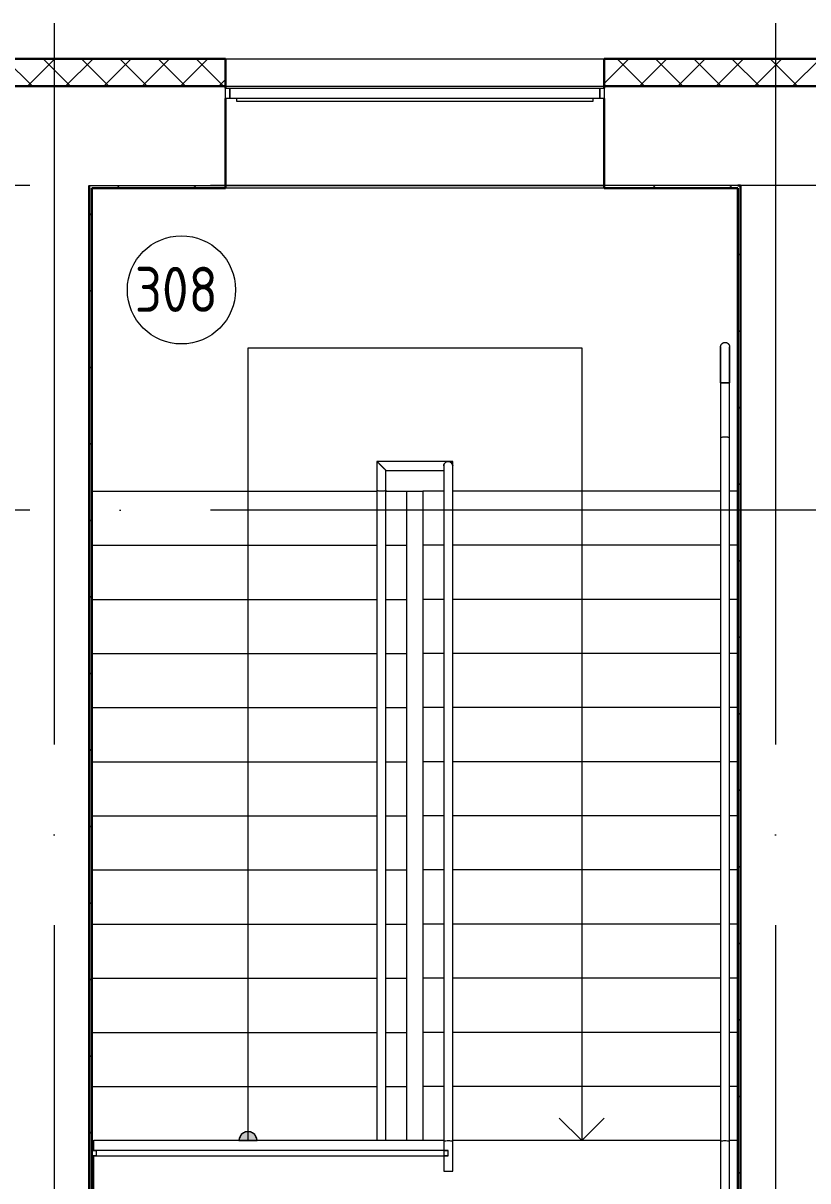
# Model space of a CAD drawing. Header units: millimetres. Extents: x -1073752 to 1436911, y -1379358 to 94781.
# Drawn here: x -1037675 to -1033325, y -1119906 to -1113488 of the extents above; entities that cross this region are included whole.
import ezdxf

# ---------------------------------------------------------------- set-up
doc = ezdxf.new("R2010")
doc.units = ezdxf.units.MM
doc.linetypes.add('ADSK_Линия сетки', pattern=[25, 20, -2.5, 0, -2.5])
for name, color, linetype, lineweight in [('Лестницы', 7, 'Continuous', 9), ('Марки помещений', 7, 'Continuous', 20), ('Ограждение', 252, 'Continuous', 9), ('Окна', 7, 'Continuous', 9), ('Оси', 252, 'Continuous', 9), ('Перекрытие', 252, 'Continuous', 18), ('Стены внутренние', 7, 'Continuous', 18), ('Стены наружные', 7, 'Continuous', 18), ('Стены штриховка', 7, 'Continuous', 9), ('Стрелки вверх', 7, 'Continuous', 18)]:
    doc.layers.add(name, color=color, linetype=linetype, lineweight=lineweight)
doc.styles.add('GOST Common_2', font='', dxfattribs={"width": 0.9, "height": 250})
doc.styles.get('GOST Common_2').set_extended_font_data('GOST type B')

# ---------------------------------------------------------------- blocks, each defined once
blk = doc.blocks.new('3 этаж')
at = {"layer": 'Стрелки вверх', "true_color": 0x636466}
h = blk.add_hatch(color=251, dxfattribs=at)
edge = h.paths.add_edge_path()
edge.add_arc((265220.8, -6458.4), 50, 359.83086, 540.16914)
edge.add_line((265170.8, -6458.6), (265220.8, -6458.4))
edge.add_line((265220.8, -6458.4), (265270.8, -6458.6))
blk.add_hatch(color=251, dxfattribs=at).paths.add_polyline_path([(265269.2, -6458.4), (265270.3, -6451.3), (265258.6, -6425.7), (265234.9, -6410.5), (265206.7, -6410.5), (265183, -6425.7), (265171.3, -6451.3), (265172.3, -6458.4)])
at = {"layer": 'Лестницы', "color": 251, "true_color": 0x636466}
for p, q in [((264355.8, -2858.4), (265935.8, -2858.4)), ((264355.8, -2858.4), (265935.8, -2858.4)), ((265985.8, -2858.4), (266100.8, -2858.4)), ((265985.8, -2858.4), (266100.8, -2858.4)), ((266100.8, -2858.4), (266190.8, -2858.4)), ((266100.8, -3158.4), (266100.8, -2858.4)), ((266305.8, -2858.4), (266190.8, -2858.4)), ((266190.8, -2858.4), (266190.8, -3158.4)), ((266305.8, -2858.4), (266190.8, -2858.4)), ((267840.8, -2858.4), (266355.8, -2858.4)), ((267840.8, -2858.4), (266355.8, -2858.4)), ((267935.8, -2858.4), (267890.8, -2858.4)), ((267935.8, -2858.4), (267890.8, -2858.4)), ((264355.8, -3158.4), (265935.9, -3158.4)), ((264355.8, -3158.4), (265935.9, -3158.4)), ((265985.7, -3158.4), (266100.8, -3158.4)), ((265985.7, -3158.4), (266100.8, -3158.4)), ((266100.8, -3458.4), (266100.8, -3158.4)), ((266190.8, -3158.4), (266190.8, -3458.4)), ((266305.8, -3158.4), (266190.8, -3158.4)), ((266305.8, -3158.4), (266190.8, -3158.4)), ((267840.8, -3158.4), (266355.8, -3158.4)), ((267840.8, -3158.4), (266355.8, -3158.4)), ((267935.8, -3158.4), (267890.8, -3158.4)), ((267935.8, -3158.4), (267890.8, -3158.4)), ((264355.8, -3458.4), (265935.9, -3458.4)), ((264355.8, -3458.4), (265935.9, -3458.4)), ((265985.6, -3458.4), (266100.8, -3458.4)), ((265985.6, -3458.4), (266100.8, -3458.4)), ((266100.8, -3758.4), (266100.8, -3458.4)), ((266190.8, -3458.4), (266190.8, -3758.4)), ((266305.8, -3458.4), (266190.8, -3458.4)), ((266305.8, -3458.4), (266190.8, -3458.4)), ((267840.8, -3458.4), (266355.8, -3458.4)), ((267840.8, -3458.4), (266355.8, -3458.4)), ((267935.8, -3458.4), (267890.8, -3458.4)), ((267935.8, -3458.4), (267890.8, -3458.4)), ((264355.8, -3758.4), (265936, -3758.4)), ((264355.8, -3758.4), (265936, -3758.4)), ((265985.6, -3758.4), (266100.8, -3758.4)), ((265985.6, -3758.4), (266100.8, -3758.4)), ((266100.8, -4058.4), (266100.8, -3758.4)), ((266190.8, -3758.4), (266190.8, -4058.4)), ((266305.8, -3758.4), (266190.8, -3758.4)), ((266305.8, -3758.4), (266190.8, -3758.4)), ((267840.8, -3758.4), (266355.8, -3758.4)), ((267840.8, -3758.4), (266355.8, -3758.4)), ((267935.8, -3758.4), (267890.8, -3758.4)), ((267935.8, -3758.4), (267890.8, -3758.4)), ((264355.8, -4058.4), (265935.8, -4058.4)), ((264355.8, -4058.4), (265935.8, -4058.4)), ((265985.8, -4058.4), (266100.8, -4058.4)), ((265985.8, -4058.4), (266100.8, -4058.4)), ((266100.8, -4358.4), (266100.8, -4058.4)), ((266190.8, -4058.4), (266190.8, -4358.4)), ((266305.8, -4058.4), (266190.8, -4058.4)), ((266305.8, -4058.4), (266190.8, -4058.4)), ((267840.8, -4058.4), (266355.8, -4058.4)), ((267840.8, -4058.4), (266355.8, -4058.4)), ((267935.8, -4058.4), (267890.8, -4058.4)), ((267935.8, -4058.4), (267890.8, -4058.4)), ((264355.8, -4358.4), (265935.8, -4358.4)), ((264355.8, -4358.4), (265935.8, -4358.4)), ((265985.8, -4358.4), (266100.8, -4358.4)), ((265985.8, -4358.4), (266100.8, -4358.4)), ((266100.8, -4658.4), (266100.8, -4358.4)), ((266190.8, -4358.4), (266190.8, -4658.4)), ((266305.8, -4358.4), (266190.8, -4358.4)), ((266305.8, -4358.4), (266190.8, -4358.4)), ((267840.8, -4358.4), (266355.8, -4358.4)), ((267840.8, -4358.4), (266355.8, -4358.4)), ((267935.8, -4358.4), (267890.8, -4358.4)), ((267935.8, -4358.4), (267890.8, -4358.4)), ((264355.8, -4658.4), (265935.8, -4658.4)), ((264355.8, -4658.4), (265935.8, -4658.4)), ((265985.8, -4658.4), (266100.8, -4658.4)), ((265985.8, -4658.4), (266100.8, -4658.4)), ((266100.8, -4958.4), (266100.8, -4658.4)), ((266190.8, -4658.4), (266190.8, -4958.4)), ((266305.8, -4658.4), (266190.8, -4658.4)), ((266305.8, -4658.4), (266190.8, -4658.4)), ((267840.8, -4658.4), (266355.8, -4658.4)), ((267840.8, -4658.4), (266355.8, -4658.4)), ((267935.8, -4658.4), (267890.8, -4658.4)), ((267935.8, -4658.4), (267890.8, -4658.4)), ((264355.8, -4958.4), (265935.8, -4958.4)), ((264355.8, -4958.4), (265935.8, -4958.4)), ((265985.8, -4958.4), (266100.8, -4958.4)), ((265985.8, -4958.4), (266100.8, -4958.4)), ((266100.8, -5258.4), (266100.8, -4958.4)), ((266190.8, -4958.4), (266190.8, -5258.4)), ((266305.8, -4958.4), (266190.8, -4958.4)), ((266305.8, -4958.4), (266190.8, -4958.4)), ((267840.8, -4958.4), (266355.8, -4958.4)), ((267840.8, -4958.4), (266355.8, -4958.4)), ((267935.8, -4958.4), (267890.8, -4958.4)), ((267935.8, -4958.4), (267890.8, -4958.4)), ((264355.8, -5258.4), (265935.8, -5258.4)), ((264355.8, -5258.4), (265935.8, -5258.4)), ((265985.8, -5258.4), (266100.8, -5258.4)), ((265985.8, -5258.4), (266100.8, -5258.4)), ((266100.8, -5558.4), (266100.8, -5258.4)), ((266190.8, -5258.4), (266190.8, -5558.4)), ((266305.8, -5258.4), (266190.8, -5258.4)), ((266305.8, -5258.4), (266190.8, -5258.4)), ((267840.8, -5258.4), (266355.8, -5258.4)), ((267840.8, -5258.4), (266355.8, -5258.4)), ((267935.8, -5258.4), (267890.8, -5258.4)), ((267935.8, -5258.4), (267890.8, -5258.4)), ((264355.8, -5558.4), (265935.8, -5558.4)), ((264355.8, -5558.4), (265935.8, -5558.4)), ((265985.8, -5558.4), (266100.8, -5558.4)), ((265985.8, -5558.4), (266100.8, -5558.4)), ((266100.8, -5858.4), (266100.8, -5558.4)), ((266190.8, -5558.4), (266190.8, -5858.4)), ((266305.8, -5558.4), (266190.8, -5558.4)), ((266305.8, -5558.4), (266190.8, -5558.4)), ((267841, -5558.4), (266355.8, -5558.4)), ((267841, -5558.4), (266355.8, -5558.4)), ((267935.8, -5558.4), (267890.6, -5558.4)), ((267935.8, -5558.4), (267890.6, -5558.4)), ((264355.8, -5858.4), (265935.8, -5858.4)), ((264355.8, -5858.4), (265935.8, -5858.4)), ((265985.8, -5858.4), (266100.8, -5858.4)), ((265985.8, -5858.4), (266100.8, -5858.4)), ((266100.8, -6158.4), (266100.8, -5858.4)), ((266190.8, -5858.4), (266190.8, -6158.4)), ((266305.8, -5858.4), (266190.8, -5858.4)), ((266305.8, -5858.4), (266190.8, -5858.4)), ((267840.9, -5858.4), (266355.8, -5858.4)), ((267840.9, -5858.4), (266355.8, -5858.4)), ((267935.8, -5858.4), (267890.6, -5858.4)), ((267935.8, -5858.4), (267890.6, -5858.4)), ((264355.8, -6158.4), (265935.8, -6158.4)), ((264355.8, -6158.4), (265935.8, -6158.4)), ((265985.8, -6158.4), (266100.8, -6158.4)), ((265985.8, -6158.4), (266100.8, -6158.4)), ((266100.8, -6458.4), (266100.8, -6158.4)), ((266190.8, -6158.4), (266190.8, -6458.4)), ((266305.8, -6158.4), (266190.8, -6158.4)), ((266305.8, -6158.4), (266190.8, -6158.4)), ((267840.8, -6158.4), (266355.8, -6158.4)), ((267840.8, -6158.4), (266355.8, -6158.4)), ((267935.8, -6158.4), (267890.7, -6158.4)), ((267935.8, -6158.4), (267890.7, -6158.4)), ((266190.8, -6458.4), (264365.8, -6458.4)), ((266305.8, -6458.4), (266190.8, -6458.4)), ((266305.8, -6458.4), (266190.8, -6458.4)), ((267840.8, -6458.4), (266355.8, -6458.4)), ((267840.8, -6458.4), (266355.8, -6458.4)), ((267935.8, -6458.4), (267890.8, -6458.4)), ((267935.8, -6458.4), (267890.8, -6458.4))]:
    blk.add_line(p, q, dxfattribs=at)
at = {"layer": 'Марки помещений', "color": 251, "true_color": 0x636466}
blk.add_circle((264851.9, -1742.1), 300, dxfattribs=at)
at = {"layer": 'Ограждение', "color": 251, "true_color": 0x636466}
for p, q in [((267841.1, -2054.5), (267841.3, -2053.5)), ((267841.3, -2053.5), (267841.5, -2052.5)), ((267841.5, -2052.5), (267841.8, -2051.5)), ((267841.8, -2051.5), (267842, -2050.6)), ((267842, -2050.6), (267842.4, -2049.6)), ((267842.4, -2049.6), (267842.8, -2048.7)), ((267842.8, -2048.7), (267843.2, -2047.8)), ((267843.2, -2047.8), (267843.6, -2046.9)), ((267843.6, -2046.9), (267844.1, -2046)), ((267844.1, -2046), (267844.6, -2045.2)), ((267844.6, -2045.2), (267845.1, -2044.3)), ((267845.1, -2044.3), (267845.7, -2043.5)), ((267845.7, -2043.5), (267846.3, -2042.7)), ((267846.3, -2042.7), (267847, -2042)), ((267847, -2042), (267847.7, -2041.2)), ((267847.7, -2041.2), (267848.4, -2040.5)), ((267848.4, -2040.5), (267849.1, -2039.8)), ((267849.1, -2039.8), (267849.9, -2039.2)), ((267849.9, -2039.2), (267850.6, -2038.6)), ((267850.6, -2038.6), (267851.4, -2038)), ((267851.4, -2038), (267852.3, -2037.4)), ((267852.3, -2037.4), (267853.1, -2036.9)), ((267853.1, -2036.9), (267854, -2036.4)), ((267854, -2036.4), (267854.9, -2035.9)), ((267854.9, -2035.9), (267855.8, -2035.5)), ((267855.8, -2035.5), (267856.7, -2035.1)), ((267856.7, -2035.1), (267857.7, -2034.8)), ((267857.7, -2034.8), (267858.6, -2034.5)), ((267858.6, -2034.5), (267859.6, -2034.2)), ((267859.6, -2034.2), (267860.5, -2034)), ((267860.5, -2034), (267861.5, -2033.8)), ((267861.5, -2033.8), (267862.5, -2033.7)), ((267862.5, -2033.7), (267863.5, -2033.5)), ((267863.5, -2033.5), (267864.5, -2033.5)), ((267864.5, -2033.5), (267865.5, -2033.4)), ((267865.5, -2033.4), (267865.8, -2033.4)), ((267865.8, -2033.4), (267866.8, -2033.5)), ((267866.8, -2033.5), (267867.8, -2033.5)), ((267867.8, -2033.5), (267868.8, -2033.6)), ((267868.8, -2033.6), (267869.8, -2033.8)), ((267869.8, -2033.8), (267870.7, -2033.9)), ((267870.7, -2033.9), (267871.7, -2034.2)), ((267871.7, -2034.2), (267872.7, -2034.4)), ((267872.7, -2034.4), (267873.6, -2034.7)), ((267873.6, -2034.7), (267874.6, -2035)), ((267874.6, -2035), (267875.5, -2035.4)), ((267875.5, -2035.4), (267876.4, -2035.8)), ((267876.4, -2035.8), (267877.3, -2036.3)), ((267877.3, -2036.3), (267878.2, -2036.7)), ((267878.2, -2036.7), (267879.1, -2037.3)), ((267879.1, -2037.3), (267879.9, -2037.8)), ((267879.9, -2037.8), (267880.7, -2038.4)), ((267880.7, -2038.4), (267881.5, -2039)), ((267881.5, -2039), (267882.3, -2039.6)), ((267882.3, -2039.6), (267883, -2040.3)), ((267883, -2040.3), (267883.7, -2041)), ((267883.7, -2041), (267884.4, -2041.8)), ((267884.4, -2041.8), (267885, -2042.5)), ((267885, -2042.5), (267885.7, -2043.3)), ((267885.7, -2043.3), (267886.3, -2044.1)), ((267886.3, -2044.1), (267886.8, -2044.9)), ((267886.8, -2044.9), (267887.3, -2045.8)), ((267887.3, -2045.8), (267887.8, -2046.7)), ((267887.8, -2046.7), (267888.3, -2047.6)), ((267888.3, -2047.6), (267888.7, -2048.5)), ((267888.7, -2048.5), (267889.1, -2049.4)), ((267889.1, -2049.4), (267889.4, -2050.3)), ((267889.4, -2050.3), (267889.7, -2051.3)), ((267889.7, -2051.3), (267890, -2052.2)), ((267890, -2052.2), (267890.2, -2053.2)), ((267890.2, -2053.2), (267890.4, -2054.2)), ((267840.8, -2057.4), (267840.9, -2056.4)), ((267840.8, -2058.4), (267840.8, -2057.4)), ((267840.8, -2058.5), (267840.8, -2058.4)), ((267840.8, -2058.4), (267840.8, -2058.6)), ((267840.8, -2058.7), (267840.8, -2058.5)), ((267840.8, -2058.6), (267840.8, -2059.1)), ((267840.8, -2059.3), (267840.8, -2058.7)), ((267840.8, -2059.1), (267840.8, -2059.9)), ((267840.8, -2060.2), (267840.8, -2059.3)), ((267840.8, -2059.9), (267840.8, -2061)), ((267840.8, -2061.4), (267840.8, -2060.2)), ((267840.8, -2061), (267840.8, -2062.4)), ((267840.8, -2062.9), (267840.8, -2061.4)), ((267840.8, -2062.4), (267840.8, -2064.2)), ((267840.8, -2064.7), (267840.8, -2062.9)), ((267840.8, -2064.2), (267840.8, -2066.2)), ((267840.8, -2066.8), (267840.8, -2064.7)), ((267840.8, -2066.2), (267840.8, -2068.6)), ((267840.8, -2069.3), (267840.8, -2066.8)), ((267840.8, -2068.6), (267840.8, -2071.3)), ((267840.8, -2072), (267840.8, -2069.3)), ((267840.8, -2071.3), (267840.8, -2074.2)), ((267840.8, -2075.1), (267840.8, -2072)), ((267840.8, -2074.2), (267840.8, -2077.5)), ((267840.8, -2078.4), (267840.8, -2075.1)), ((267840.8, -2077.5), (267840.8, -2081)), ((267840.8, -2082.1), (267840.8, -2078.4)), ((267840.8, -2081), (267840.8, -2084.9)), ((267840.8, -2086), (267840.8, -2082.1)), ((267840.8, -2084.9), (267840.8, -2089)), ((267840.8, -2090.2), (267840.8, -2086)), ((267840.8, -2089), (267840.8, -2093.4)), ((267840.8, -2094.6), (267840.8, -2090.2)), ((267840.8, -2093.4), (267840.8, -2098)), ((267840.8, -2099.3), (267840.8, -2094.6)), ((267840.8, -2098), (267840.8, -2102.9)), ((267840.8, -2104.3), (267840.8, -2099.3)), ((267840.8, -2102.9), (267840.8, -2108.1)), ((267840.8, -2109.5), (267840.8, -2104.3)), ((267840.8, -2108.1), (267840.8, -2113.5)), ((267840.8, -2115), (267840.8, -2109.5)), ((267840.8, -2113.5), (267840.8, -2119.1)), ((267840.8, -2120.7), (267840.8, -2115)), ((267840.9, -2056.4), (267841, -2055.5)), ((267841, -2055.5), (267841.1, -2054.5)), ((267890.4, -2054.2), (267890.6, -2055.2)), ((267890.6, -2055.2), (267890.7, -2056.2)), ((267890.7, -2056.2), (267890.7, -2057.2)), ((267890.7, -2057.2), (267890.8, -2058.2)), ((267890.8, -2058.2), (267890.8, -2058.4)), ((267890.8, -2058.5), (267890.8, -2058.4)), ((267890.8, -2058.4), (267890.8, -2058.6)), ((267890.8, -2058.7), (267890.8, -2058.5)), ((267890.8, -2058.6), (267890.8, -2059.1)), ((267890.8, -2059.3), (267890.8, -2058.7)), ((267890.8, -2059.1), (267890.8, -2059.9)), ((267890.8, -2060.2), (267890.8, -2059.3)), ((267890.8, -2059.9), (267890.8, -2061)), ((267890.8, -2061.4), (267890.8, -2060.2)), ((267890.8, -2061), (267890.8, -2062.4)), ((267890.8, -2062.9), (267890.8, -2061.4)), ((267890.8, -2062.4), (267890.8, -2064.2)), ((267890.8, -2064.7), (267890.8, -2062.9)), ((267890.8, -2064.2), (267890.8, -2066.2)), ((267890.8, -2066.8), (267890.8, -2064.7)), ((267890.8, -2066.2), (267890.8, -2068.6)), ((267890.8, -2069.3), (267890.8, -2066.8)), ((267890.8, -2068.6), (267890.8, -2071.3)), ((267890.8, -2072), (267890.8, -2069.3)), ((267890.8, -2071.3), (267890.8, -2074.2)), ((267890.8, -2075.1), (267890.8, -2072)), ((267890.8, -2074.2), (267890.8, -2077.5)), ((267890.8, -2078.4), (267890.8, -2075.1)), ((267890.8, -2077.5), (267890.8, -2081)), ((267890.8, -2082.1), (267890.8, -2078.4)), ((267890.8, -2081), (267890.8, -2084.9)), ((267890.8, -2086), (267890.8, -2082.1)), ((267890.8, -2084.9), (267890.8, -2089)), ((267890.8, -2090.2), (267890.8, -2086)), ((267890.8, -2089), (267890.8, -2093.4)), ((267890.8, -2094.6), (267890.8, -2090.2)), ((267890.8, -2093.4), (267890.8, -2098)), ((267890.8, -2099.3), (267890.8, -2094.6)), ((267890.8, -2098), (267890.8, -2102.9)), ((267890.8, -2104.3), (267890.8, -2099.3)), ((267890.8, -2102.9), (267890.8, -2108.1)), ((267890.8, -2109.5), (267890.8, -2104.3)), ((267890.8, -2108.1), (267890.8, -2113.5)), ((267890.8, -2115), (267890.8, -2109.5)), ((267890.8, -2113.5), (267890.8, -2119.1)), ((267890.8, -2120.7), (267890.8, -2115)), ((267840.8, -2119.1), (267840.8, -2125)), ((267840.8, -2126.6), (267840.8, -2120.7)), ((267840.8, -2125), (267840.8, -2131)), ((267840.8, -2132.7), (267840.8, -2126.6)), ((267840.8, -2131), (267840.8, -2137.3)), ((267840.8, -2139), (267840.8, -2132.7)), ((267840.8, -2137.3), (267840.8, -2143.7)), ((267840.8, -2145.5), (267840.8, -2139)), ((267840.8, -2143.7), (267840.8, -2150.4)), ((267840.8, -2152.2), (267840.8, -2145.5)), ((267840.8, -2150.4), (267840.8, -2157.2)), ((267840.8, -2159.1), (267840.8, -2152.2)), ((267840.8, -2157.2), (267840.8, -2164.2)), ((267840.8, -2166.1), (267840.8, -2159.1)), ((267840.8, -2164.2), (267840.8, -2171.3)), ((267840.8, -2173.3), (267840.8, -2166.1)), ((267840.8, -2171.3), (267840.8, -2178.6)), ((267840.8, -2180.6), (267840.8, -2173.3)), ((267840.8, -2178.6), (267840.8, -2186)), ((267840.8, -2188), (267840.8, -2180.6)), ((267890.8, -2119.1), (267890.8, -2125)), ((267890.8, -2126.6), (267890.8, -2120.7)), ((267890.8, -2125), (267890.8, -2131)), ((267890.8, -2132.7), (267890.8, -2126.6)), ((267890.8, -2131), (267890.8, -2137.3)), ((267890.8, -2139), (267890.8, -2132.7)), ((267890.8, -2137.3), (267890.8, -2143.7)), ((267890.8, -2145.5), (267890.8, -2139)), ((267890.8, -2143.7), (267890.8, -2150.4)), ((267890.8, -2152.2), (267890.8, -2145.5)), ((267890.8, -2150.4), (267890.8, -2157.2)), ((267890.8, -2159.1), (267890.8, -2152.2)), ((267890.8, -2157.2), (267890.8, -2164.2)), ((267890.8, -2166.1), (267890.8, -2159.1)), ((267890.8, -2164.2), (267890.8, -2171.3)), ((267890.8, -2173.3), (267890.8, -2166.1)), ((267890.8, -2171.3), (267890.8, -2178.6)), ((267890.8, -2180.6), (267890.8, -2173.3)), ((267890.8, -2178.6), (267890.8, -2186)), ((267890.8, -2188), (267890.8, -2180.6)), ((267840.8, -2186), (267840.8, -2193.5)), ((267840.8, -2195.5), (267840.8, -2188)), ((267840.8, -2193.5), (267840.8, -2201.1)), ((267840.8, -2203.2), (267840.8, -2195.5)), ((267840.8, -2201.1), (267840.8, -2208.8)), ((267840.8, -2210.9), (267840.8, -2203.2)), ((267840.8, -2208.8), (267840.8, -2216.6)), ((267840.8, -2218.7), (267840.8, -2210.9)), ((267840.8, -2216.6), (267840.8, -2224.5)), ((267840.8, -2226.6), (267840.8, -2218.7)), ((267840.8, -2224.5), (267840.8, -2232.4)), ((267840.8, -2234.5), (267840.8, -2226.6)), ((267840.8, -2232.4), (267840.8, -2240.3)), ((267840.8, -2242.5), (267840.8, -2234.5)), ((267840.8, -2240.3), (267840.8, -2248.3)), ((267840.8, -2250.4), (267840.8, -2242.5)), ((267890.8, -2186), (267890.8, -2193.5)), ((267890.8, -2195.5), (267890.8, -2188)), ((267890.8, -2193.5), (267890.8, -2201.1)), ((267890.8, -2203.2), (267890.8, -2195.5)), ((267890.8, -2201.1), (267890.8, -2208.8)), ((267890.8, -2210.9), (267890.8, -2203.2)), ((267890.8, -2208.8), (267890.8, -2216.6)), ((267890.8, -2218.7), (267890.8, -2210.9)), ((267890.8, -2216.6), (267890.8, -2224.5)), ((267890.8, -2226.6), (267890.8, -2218.7)), ((267890.8, -2224.5), (267890.8, -2232.4)), ((267890.8, -2234.5), (267890.8, -2226.6)), ((267890.8, -2232.4), (267890.8, -2240.3)), ((267890.8, -2242.5), (267890.8, -2234.5)), ((267890.8, -2240.3), (267890.8, -2248.3)), ((267890.8, -2250.4), (267890.8, -2242.5)), ((267840.8, -2248.3), (267840.8, -2256.3)), ((267840.8, -2258.4), (267840.8, -2250.4)), ((267840.8, -2256.3), (267840.8, -2258.4)), ((267840.8, -2258.4), (267840.8, -2564.3)), ((267890.8, -2258.4), (267840.8, -2258.4)), ((267840.8, -2258.4), (267865.8, -2258.4)), ((267865.8, -2258.4), (267890.8, -2258.4)), ((267890.8, -2248.3), (267890.8, -2256.3)), ((267890.8, -2258.4), (267890.8, -2250.4)), ((267890.8, -2256.3), (267890.8, -2258.4)), ((267890.8, -2564.3), (267890.8, -2258.4)), ((267840.8, -2564.3), (267840.8, -6464.3)), ((267890.8, -6464.3), (267890.8, -2564.3)), ((266330.8, -2693.4), (265935.8, -2693.4)), ((265935.8, -2693.4), (265935.8, -2852.5)), ((266318.3, -2696.8), (266324.3, -2694.3)), ((266324.3, -2694.3), (266318.3, -2696.8)), ((266324.3, -2694.3), (266330.8, -2693.4)), ((266330.8, -2693.4), (266324.3, -2694.3)), ((266330.8, -2693.4), (266337.2, -2694.3)), ((266337.2, -2694.3), (266330.8, -2693.4)), ((266355.8, -2693.4), (266330.8, -2693.4)), ((266337.2, -2694.3), (266343.3, -2696.8)), ((266343.3, -2696.8), (266337.2, -2694.3)), ((266355.8, -2718.4), (266355.8, -2693.4)), ((265985.8, -2743.4), (266305.8, -2743.4)), ((265985.8, -2852.5), (265985.8, -2743.4)), ((266305.8, -2718.4), (266306.6, -2712)), ((266306.6, -2712), (266305.8, -2718.4)), ((266305.8, -2718.4), (266305.8, -6464.3)), ((266306.6, -2712), (266309.1, -2705.9)), ((266309.1, -2705.9), (266306.6, -2712)), ((266309.1, -2705.9), (266313.1, -2700.8)), ((266313.1, -2700.8), (266309.1, -2705.9)), ((266313.1, -2700.8), (266318.3, -2696.8)), ((266318.3, -2696.8), (266313.1, -2700.8)), ((266343.3, -2696.8), (266348.5, -2700.8)), ((266348.5, -2700.8), (266343.3, -2696.8)), ((266348.5, -2700.8), (266352.4, -2705.9)), ((266352.4, -2705.9), (266348.5, -2700.8)), ((266352.4, -2705.9), (266354.9, -2712)), ((266354.9, -2712), (266352.4, -2705.9)), ((266354.9, -2712), (266355.8, -2718.4)), ((266355.8, -2718.4), (266354.9, -2712)), ((266355.8, -6464.3), (266355.8, -2718.4)), ((265935.8, -2852.5), (265935.8, -6458.4)), ((265985.8, -6458.4), (265985.8, -2852.5)), ((264355.8, -6458.4), (264365.8, -6458.4)), ((264365.8, -6513.4), (264365.8, -6458.4)), ((266305.8, -6464.3), (266305.8, -6513.4)), ((266355.8, -6528.4), (266355.8, -6464.3)), ((267840.8, -6464.3), (267840.8, -6758.4)), ((267890.8, -6758.4), (267890.8, -6464.3)), ((266330.8, -6513.4), (264355.8, -6513.4)), ((264355.8, -6543.4), (266330.8, -6543.4)), ((264365.8, -8333.4), (264365.8, -6543.4)), ((266305.8, -6543.4), (266305.8, -6628.4)), ((266330.8, -6515.5), (266330.8, -6513.4)), ((266330.8, -6543.4), (266330.8, -6541.4)), ((266355.8, -6628.4), (266355.8, -6528.4)), ((266305.8, -6628.4), (266355.8, -6628.4))]:
    blk.add_line(p, q, dxfattribs=at)
at = {"layer": 'Ограждение', "color": 251, "lineweight": 18, "true_color": 0x636466}
for p, q in [((264380.8, -6515.9), (264355.8, -6515.9)), ((264355.8, -6540.9), (264380.8, -6540.9)), ((264380.8, -6540.9), (264380.8, -6515.9)), ((266305.8, -6515.9), (266305.8, -6540.9)), ((266330.8, -6515.9), (266305.8, -6515.9)), ((266305.8, -6540.9), (266330.8, -6540.9)), ((266330.8, -6540.9), (266330.8, -6515.9))]:
    blk.add_line(p, q, dxfattribs=at)
at = {"layer": 'Ограждение', "color": 251, "true_color": 0x636466}
for points, knots in [([(267890.8, -2564.3), (267890.8, -2563.8), (267890.2, -2562.8), (267887.7, -2561.4), (267883.7, -2560.1), (267876.7, -2558.9), (267865.8, -2558.2), (267854.9, -2558.9), (267847.9, -2560.1), (267843.9, -2561.4), (267841.4, -2562.8), (267840.8, -2563.8), (267840.8, -2564.3)], [-1, -1, -1, -1, -0.916667, -0.833333, -0.75, -0.666667, -0.5, -0.333333, -0.25, -0.166667, -0.083333, 0, 0, 0, 0]), ([(265935.8, -2693.4), (265935.8, -2693.5), (265936.2, -2693.9), (265937.6, -2695.3), (265939.1, -2696.7), (265940.6, -2698.2), (265942, -2699.6), (265943.5, -2701.1), (265945.1, -2702.8), (265946.9, -2704.6), (265948.3, -2705.9), (265949.7, -2707.4), (265951.2, -2708.9), (265952.7, -2710.4), (265954.3, -2712), (265955.9, -2713.6), (265957.5, -2715.2), (265959.1, -2716.8), (265960.8, -2718.4), (265962.4, -2720.1), (265964, -2721.7), (265965.7, -2723.3), (265967.3, -2724.9), (265968.8, -2726.5), (265970.4, -2728), (265971.8, -2729.5), (265973.3, -2731), (265974.7, -2732.3), (265976.5, -2734.1), (265978.1, -2735.8), (265979.6, -2737.2), (265981, -2738.6), (265982.5, -2740.2), (265983.9, -2741.6), (265985.3, -2743), (265985.8, -2743.4), (265985.8, -2743.4)], [-1, -1, -1, -1, -0.916667, -0.875, -0.833333, -0.791667, -0.770833, -0.75, -0.708333, -0.6875, -0.666667, -0.645833, -0.625, -0.604167, -0.583333, -0.5625, -0.541667, -0.520833, -0.5, -0.479167, -0.458333, -0.4375, -0.416667, -0.395833, -0.375, -0.354167, -0.333333, -0.3125, -0.291667, -0.25, -0.229167, -0.208333, -0.166667, -0.125, -0.083333, 0, 0, 0, 0]), ([(266348.5, -2700.8), (266348.8, -2700.4), (266349.6, -2699.6), (266351, -2698.3), (266352.5, -2696.7), (266353.9, -2695.3), (266355.4, -2693.9), (266355.8, -2693.4), (266355.8, -2693.4)], [0.75, 0.75, 0.75, 0.75, 0.7708333, 0.7916667, 0.8333333, 0.875, 0.9166667, 1, 1, 1, 1]), ([(265985.8, -2852.5), (265985.8, -2853), (265985.2, -2854.1), (265982.7, -2855.5), (265978.7, -2856.8), (265971.7, -2858), (265960.8, -2858.7), (265949.9, -2858), (265942.9, -2856.8), (265938.9, -2855.5), (265936.4, -2854.1), (265935.8, -2853), (265935.8, -2852.5)], [0, 0, 0, 0, 0.083333, 0.166667, 0.25, 0.333333, 0.5, 0.666667, 0.75, 0.833333, 0.916667, 1, 1, 1, 1]), ([(266305.8, -6464.3), (266305.8, -6463.8), (266306.4, -6462.8), (266308.9, -6461.4), (266312.9, -6460.1), (266319.9, -6458.9), (266330.8, -6458.2), (266341.7, -6458.9), (266348.7, -6460.1), (266352.7, -6461.4), (266355.2, -6462.8), (266355.8, -6463.8), (266355.8, -6464.3)], [0, 0, 0, 0, 0.083333, 0.166667, 0.25, 0.333333, 0.5, 0.666667, 0.75, 0.833333, 0.916667, 1, 1, 1, 1]), ([(267840.8, -6464.3), (267840.8, -6463.8), (267841.4, -6462.8), (267843.9, -6461.4), (267847.9, -6460.1), (267854.9, -6458.9), (267865.8, -6458.2), (267876.7, -6458.9), (267883.7, -6460.1), (267887.7, -6461.4), (267890.2, -6462.8), (267890.8, -6463.8), (267890.8, -6464.3)], [0, 0, 0, 0, 0.083333, 0.166667, 0.25, 0.333333, 0.5, 0.666667, 0.75, 0.833333, 0.916667, 1, 1, 1, 1])]:
    blk.add_open_spline(points, degree=3, knots=knots, dxfattribs=at)
at = {"layer": 'Окна', "color": 251, "true_color": 0x636466}
for p, q in [((265095.8, -681.4), (265095.8, -623.4)), ((265095.8, -623.4), (265120.8, -623.4)), ((265120.8, -623.4), (265120.8, -681.4)), ((265120.8, -623.4), (267170.8, -623.4)), ((265120.8, -681.4), (265120.8, -623.4)), ((267170.8, -681.4), (267170.8, -623.4)), ((267170.8, -623.4), (267195.8, -623.4)), ((267170.8, -623.4), (267170.8, -681.4)), ((267195.8, -623.4), (267195.8, -681.4)), ((265120.8, -681.4), (265095.8, -681.4)), ((267170.8, -681.4), (265120.8, -681.4)), ((265158.8, -698.4), (265158.8, -681.4)), ((267132.8, -698.4), (265158.8, -698.4)), ((267132.8, -681.4), (267132.8, -698.4)), ((267195.8, -681.4), (267170.8, -681.4))]:
    blk.add_line(p, q, dxfattribs=at)
at = {"layer": 'Оси', "color": 251, "linetype": 'ADSK_Линия сетки', "ltscale": 200, "true_color": 0x636466}
for p, q in [((264145.8, -263.4), (264145.8, -31389.6)), ((268145.8, -263.4), (268145.8, -30119.6)), ((314013.1, -1163.4), (237073.5, -1163.4)), ((314013.1, -2963.4), (237073.5, -2963.4))]:
    blk.add_line(p, q, dxfattribs=at)
at = {"layer": 'Перекрытие', "color": 251, "true_color": 0x636466}
for p, q in [((264355.8, -2858.4), (265935.8, -2858.4)), ((265985.8, -2858.4), (266190.8, -2858.4))]:
    blk.add_line(p, q, dxfattribs=at)
at = {"layer": 'Стены внутренние', "color": 251, "lineweight": 30, "true_color": 0x636466}
for p, q in [((263638.8, -461.4), (265095.8, -461.4)), ((265095.8, -623.4), (265095.8, -461.4)), ((268652.8, -461.4), (267195.8, -461.4)), ((267195.8, -623.4), (267195.8, -461.4)), ((265095.8, -613.4), (263790.8, -613.4)), ((268500.8, -613.4), (267195.8, -613.4)), ((265095.8, -681.4), (265095.8, -1163.4)), ((267195.8, -681.4), (267195.8, -1163.4)), ((264340.8, -8358.4), (264340.8, -1163.4)), ((267935.8, -1163.4), (267950.8, -1163.4))]:
    blk.add_line(p, q, dxfattribs=at)
at = {"layer": 'Стены внутренние', "color": 251, "linetype": 'Continuous', "lineweight": 9, "true_color": 0x636466}
for p, q in [((264025.2, -613.4), (263875.2, -463.4)), ((263997.6, -613.4), (264147.6, -463.4)), ((264237.3, -613.4), (264087.3, -463.4)), ((264209.7, -613.4), (264359.7, -463.4)), ((264449.5, -613.4), (264299.5, -463.4)), ((264421.8, -613.4), (264571.8, -463.4)), ((264661.6, -613.4), (264511.6, -463.4)), ((264634, -613.4), (264784, -463.4)), ((264696, -463.4), (264694.9, -461.4)), ((264873.7, -613.4), (264723.7, -463.4)), ((264846.1, -613.4), (264996.1, -463.4)), ((265085.8, -613.4), (264935.8, -463.4)), ((267195.8, -597.2), (267329.5, -463.4)), ((267419.3, -613.4), (267269.3, -463.4)), ((267391.7, -613.4), (267541.7, -463.4)), ((267631.4, -613.4), (267481.4, -463.4)), ((267603.8, -613.4), (267753.8, -463.4)), ((267843.6, -613.4), (267693.6, -463.4)), ((267747.3, -461.4), (267746.1, -463.4)), ((267815.9, -613.4), (267965.9, -463.4)), ((268055.7, -613.4), (267905.7, -463.4)), ((268028.1, -613.4), (268178.1, -463.4)), ((268267.8, -613.4), (268117.8, -463.4)), ((268240.2, -613.4), (268390.2, -463.4)), ((265058.2, -613.4), (265095.8, -575.9)), ((267207.2, -613.4), (267195.8, -602.1))]:
    blk.add_line(p, q, dxfattribs=at)
at = {"layer": 'Стены внутренние', "color": 251, "true_color": 0x636466}
for p, q in [((265095.8, -461.4), (267195.8, -461.4)), ((265095.8, -613.4), (267195.8, -613.4)), ((267935.8, -1163.4), (267195.8, -1163.4))]:
    blk.add_line(p, q, dxfattribs=at)
at = {"layer": 'Стены наружные', "color": 251, "true_color": 0x636466}
for p, q in [((264340.8, -1163.4), (267195.8, -1163.4)), ((267195.8, -1178.4), (265095.8, -1178.4))]:
    blk.add_line(p, q, dxfattribs=at)
at = {"layer": 'Стены наружные', "color": 251, "lineweight": 30, "true_color": 0x636466}
for p, q in [((264355.8, -1178.4), (265095.8, -1178.4)), ((264355.8, -8343.4), (264355.8, -1178.4)), ((265095.8, -1178.4), (265095.8, -1163.4)), ((267195.8, -1178.4), (267195.8, -1163.4)), ((267195.8, -1178.4), (267935.8, -1178.4)), ((267935.8, -8343.4), (267935.8, -1178.4)), ((267950.8, -8478.4), (267950.8, -1163.4))]:
    blk.add_line(p, q, dxfattribs=at)
at = {"layer": 'Стены наружные', "color": 251, "linetype": 'Continuous', "lineweight": 9, "true_color": 0x636466}
for p, q in [((264493.2, -1178.4), (264508.2, -1163.4)), ((264917.5, -1178.4), (264932.5, -1163.4)), ((267463.1, -1178.4), (267478.1, -1163.4)), ((267887.3, -1178.4), (267902.3, -1163.4)), ((264340.8, -1330.9), (264355.8, -1315.9)), ((267935.8, -1554.3), (267950.8, -1539.3)), ((264340.8, -1755.1), (264355.8, -1740.1)), ((267935.8, -1978.5), (267950.8, -1963.5)), ((264340.8, -2179.4), (264355.8, -2164.4)), ((267935.8, -2402.8), (267950.8, -2387.8)), ((264340.8, -2603.7), (264355.8, -2588.7)), ((267935.8, -2827.1), (267950.8, -2812.1)), ((264340.8, -3027.9), (264355.8, -3012.9)), ((267935.8, -3251.3), (267950.8, -3236.3)), ((264340.8, -3452.2), (264355.8, -3437.2)), ((267935.8, -3675.6), (267950.8, -3660.6)), ((264340.8, -3876.5), (264355.8, -3861.5)), ((267935.8, -4099.8), (267950.8, -4084.8)), ((264340.8, -4300.7), (264355.8, -4285.7)), ((267935.8, -4524.1), (267950.8, -4509.1)), ((264340.8, -4725), (264355.8, -4710)), ((267935.8, -4948.4), (267950.8, -4933.4)), ((264340.8, -5149.3), (264355.8, -5134.3)), ((267935.8, -5372.6), (267950.8, -5357.6)), ((264340.8, -5573.5), (264355.8, -5558.5)), ((267935.8, -5796.9), (267950.8, -5781.9)), ((264340.8, -5997.8), (264355.8, -5982.8)), ((267935.8, -6221.2), (267950.8, -6206.2)), ((264340.8, -6422.1), (264355.8, -6407.1)), ((267935.8, -6645.4), (267950.8, -6630.4))]:
    blk.add_line(p, q, dxfattribs=at)
at = {"layer": 'Стены штриховка', "color": 251, "true_color": 0x636466}
for p, q in [((263638.8, -463.4), (265093.8, -463.4)), ((265093.8, -463.4), (265093.8, -537.4)), ((267197.8, -537.4), (267197.8, -463.4)), ((267197.8, -463.4), (268652.8, -463.4)), ((265093.8, -537.4), (265095.8, -537.4)), ((267195.8, -537.4), (267197.8, -537.4))]:
    blk.add_line(p, q, dxfattribs=at)
at = {"layer": 'Стрелки вверх', "color": 251, "true_color": 0x636466}
for p, q in [((265220.8, -2063.4), (267070.8, -2063.4)), ((265220.8, -2858.4), (265220.8, -2063.4)), ((267070.8, -2063.4), (267070.8, -2858.4)), ((265220.8, -3158.4), (265220.8, -2858.4)), ((267070.8, -2858.4), (267070.8, -3158.4)), ((265220.8, -3458.4), (265220.8, -3158.4)), ((267070.8, -3158.4), (267070.8, -3458.4)), ((265220.8, -3758.4), (265220.8, -3458.4)), ((267070.8, -3458.4), (267070.8, -3758.4)), ((265220.8, -4058.4), (265220.8, -3758.4)), ((267070.8, -3758.4), (267070.8, -4058.4)), ((265220.8, -4358.4), (265220.8, -4058.4)), ((267070.8, -4058.4), (267070.8, -4358.4)), ((265220.8, -4658.4), (265220.8, -4358.4)), ((267070.8, -4358.4), (267070.8, -4658.4)), ((265220.8, -4958.4), (265220.8, -4658.4)), ((267070.8, -4658.4), (267070.8, -4958.4)), ((265220.8, -5258.4), (265220.8, -4958.4)), ((267070.8, -4958.4), (267070.8, -5258.4)), ((265220.8, -5558.4), (265220.8, -5258.4)), ((267070.8, -5258.4), (267070.8, -5558.4)), ((265220.8, -5858.4), (265220.8, -5558.4)), ((267070.8, -5558.4), (267070.8, -5858.4)), ((265220.8, -6158.4), (265220.8, -5858.4)), ((267070.8, -5858.4), (267070.8, -6158.4)), ((265220.8, -6458.4), (265220.8, -6158.4)), ((267070.8, -6158.4), (267070.8, -6458.4)), ((267070.8, -6458.4), (266945.8, -6333.4)), ((267070.8, -6458.4), (267195.8, -6333.4)), ((265206.7, -6410.5), (265183, -6425.7)), ((265234.9, -6410.5), (265206.7, -6410.5)), ((265258.6, -6425.7), (265234.9, -6410.5)), ((265170.8, -6458.6), (265220.8, -6458.4)), ((265183, -6425.7), (265171.3, -6451.3)), ((265171.3, -6451.3), (265172.3, -6458.4)), ((265172.3, -6458.4), (265269.2, -6458.4)), ((265220.8, -6458.4), (265270.8, -6458.6)), ((265270.3, -6451.3), (265258.6, -6425.7)), ((265269.2, -6458.4), (265270.3, -6451.3))]:
    blk.add_line(p, q, dxfattribs=at)
blk.add_arc((265220.8, -6458.4), 50, 359.83086, 180.16914, dxfattribs=at)
at = {"layer": 'Марки помещений', "color": 251, "true_color": 0x636466, "style": 'GOST Common_2', "width": 0.9}
blk.add_text('308', height=250, dxfattribs=at).set_placement((264593.1, -1864.4))

msp = doc.modelspace()

# ---------------------------------------------------------------- block references
msp.add_blockref('3 этаж', (-1301649.5, -1113224.3))

doc.saveas('drawing.dxf')
